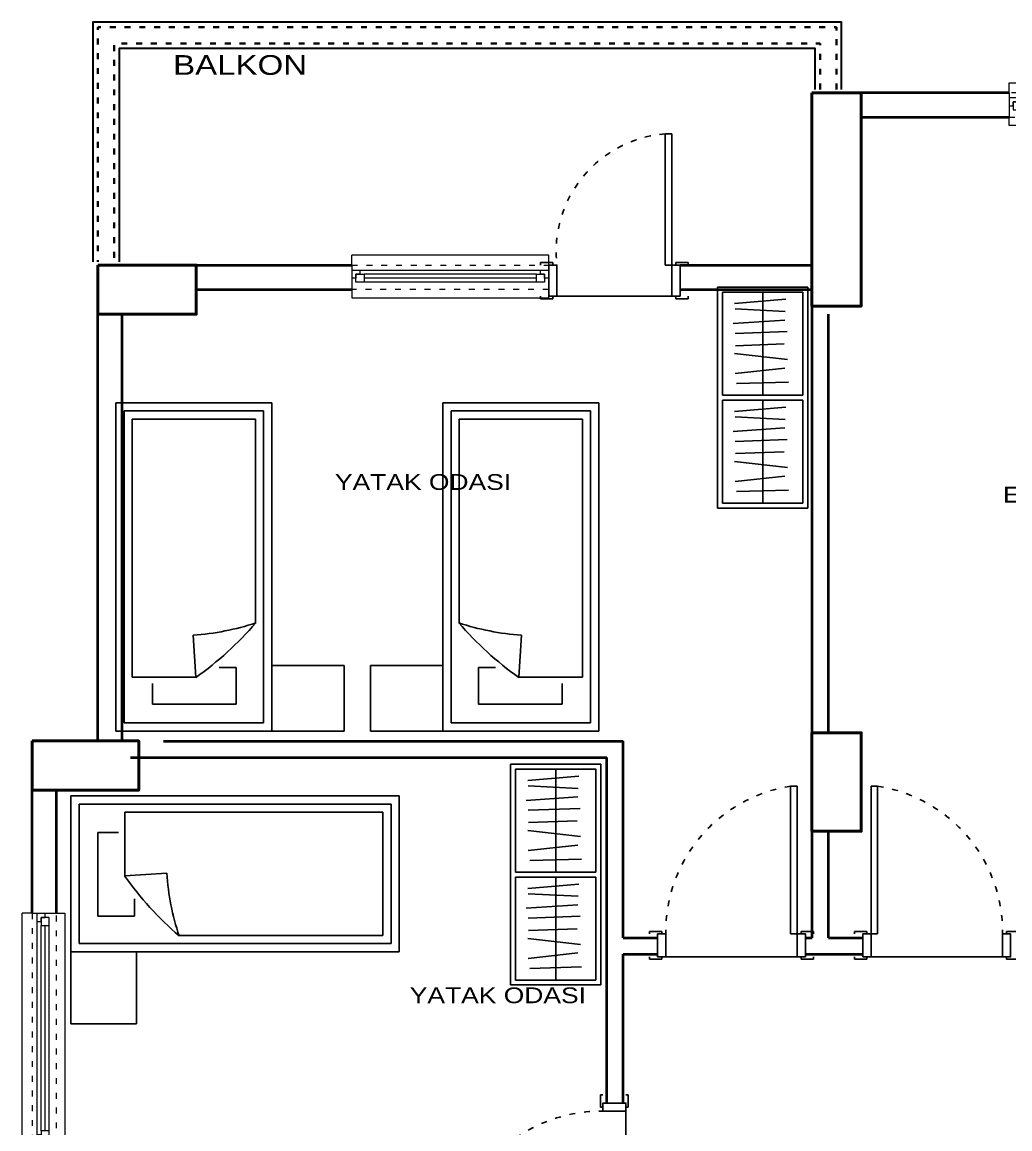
# Model space of a CAD drawing. Header units: millimetres. Extents: x 505988 to 508607, y 4596729 to 4598439.
# Drawn here: x 505988 to 506589, y 4597678 to 4598352 of the extents above; entities that cross this region are included whole.
import ezdxf

# ---------------------------------------------------------------- set-up
doc = ezdxf.new("R2010")
doc.units = ezdxf.units.MM
doc.linetypes.add('ACAD_ISO03W100', pattern=[30, 12, -18])
doc.layers.add('7_TEFRİŞ', color=183, linetype='Continuous')
for name, color, linetype, lineweight in [('duvar_40', 7, 'Continuous', 40), ('KAPI-PEN', 155, 'Continuous', 18), ('KOLON', 40, 'Continuous', 50), ('MERD_30', 41, 'Continuous', 30), ('Pencere', 150, 'Continuous', 25), ('TEFRIS', 127, 'Continuous', 35), ('yazı', 255, 'Continuous', 20)]:
    doc.layers.add(name, color=color, linetype=linetype, lineweight=lineweight)
doc.styles.add('2', font='Arial')

# ---------------------------------------------------------------- blocks, each defined once
blk = doc.blocks.new('*U2')
at = {"layer": 'KAPI-PEN', "color": 134, "linetype": 'Continuous', "lineweight": 18}
for p, q in [((0, 7.50857), (0, 13.50857)), ((0, 13.50857), (140, 13.50857)), ((140, 7.50857), (140, 13.50857)), ((5, 4.470625), (0, 4.470625)), ((2.5, -0.529375), (2.5, 1.970625)), ((2.5, 1.970625), (5, 1.970625)), ((7.5, 1.970625), (2.5, 1.970625)), ((2.5, 1.970625), (2.5, -3.029375)), ((5, 1.970625), (5, 4.470625)), ((135, 4.470625), (5, 4.470625)), ((7.5, -3.029375), (7.5, 1.970625)), ((7.5, 1.970625), (132.5, 1.970625)), ((137.5, 1.970625), (132.5, 1.970625)), ((132.5, 1.970625), (132.5, -3.029375)), ((140, 4.470625), (135, 4.470625)), ((135, 4.470625), (135, 1.970625)), ((135, 1.970625), (137.5, 1.970625)), ((137.5, 1.970625), (137.5, -0.529375)), ((137.5, -3.029375), (137.5, 1.970625)), ((0, -0.529375), (2.5, -0.529375)), ((2.5, -3.029375), (7.5, -3.029375)), ((7.5, -0.529375), (132.5, -0.529375)), ((7.5, -3.029375), (132.5, -3.029375)), ((132.5, -3.029375), (137.5, -3.029375)), ((137.5, -0.529375), (140, -0.529375)), ((0, -12.5), (0, -7.5)), ((140, -12.5), (0, -12.5)), ((140, -7.5), (140, -12.5))]:
    blk.add_line(p, q, dxfattribs=at)
at = {"layer": 'KAPI-PEN', "ltscale": 0.2}
for p, q in [((0, 7.5), (0, -7.5)), ((140, 7.5), (140, -7.5)), ((0, -7.5), (0, -7.5))]:
    blk.add_line(p, q, dxfattribs=at)
at = {"layer": 'KAPI-PEN', "color": 134, "linetype": 'ACAD_ISO03W100', "lineweight": 18, "ltscale": 0.3}
for p, q in [((140, 7.5), (0, 7.5)), ((0, -7.5), (140, -7.5))]:
    blk.add_line(p, q, dxfattribs=at)
blk = doc.blocks.new('*U4')
at = {"layer": 'Pencere', "lineweight": 25, "ltscale": 5}
for p, q in [((-9, 7), (-9, 97)), ((-5, 97), (-9, 97)), ((-5, 7), (-5, 97)), ((-95, 7), (-95, 8.5)), ((-95, 8.5), (-87.5, 8.5)), ((-87.5, 8.5), (-87.5, 7)), ((-5, 7), (-9, 7)), ((-2.5, 7), (-2.5, 8.5)), ((-2.5, 8.5), (5, 8.5)), ((5, 8.5), (5, 7)), ((-95, -7), (-95, -8.5)), ((-95, -8.5), (-87.5, -8.5)), ((-87.5, -8.5), (-87.5, -7)), ((-5, -7), (-85, -7)), ((-2.5, -7), (-2.5, -8.5)), ((-2.5, -8.5), (5, -8.5)), ((5, -8.5), (5, -7))]:
    blk.add_line(p, q, dxfattribs=at)
at = {"layer": 'Pencere', "lineweight": 25, "ltscale": 5, "flags": 128}
for points in [[(-85, -7), (-85, 7), (-90, 7), (-90, -7), (-85, -7)], [(0, -7), (0, 7), (-5, 7), (-5, -7), (0, -7)]]:
    blk.add_lwpolyline(points, dxfattribs=at)
at = {"layer": 'Pencere', "linetype": 'ACAD_ISO03W100', "lineweight": 25, "ltscale": 0.3}
blk.add_arc((4.725012, 8.321101), 89.734737, 98.797976, 180.843556, dxfattribs=at)
blk = doc.blocks.new('ş_şlç')
at = {"layer": '7_TEFRİŞ'}
for p, q in [((21135.504659, 4622.500132), (21135.504659, 4671.361955)), ((21138.504659, 4622.500132), (21138.504659, 4671.361955)), ((21079.625899, 4663.988775), (21077.022749, 4632.796034)), ((21082.923196, 4663.642181), (21084.48506, 4633.315913)), ((21089.691358, 4633.489198), (21091.773865, 4664.855247)), ((21097.84788, 4663.642181), (21096.63309, 4632.102847)), ((21104.268969, 4633.835792), (21105.310191, 4663.468896)), ((21110.169415, 4663.988775), (21113.813786, 4631.756276)), ((21119.020085, 4633.489198), (21122.317445, 4663.642181)), ((21128.391397, 4662.775731), (21127.52368, 4631.236397)), ((21145.381169, 4663.988775), (21142.77802, 4632.796034)), ((21148.678466, 4663.642181), (21150.24033, 4633.315913)), ((21155.446629, 4633.489198), (21157.529135, 4664.855247)), ((21163.60315, 4663.642181), (21162.38836, 4632.102847)), ((21170.024239, 4633.835792), (21171.065461, 4663.468896)), ((21175.924685, 4663.988775), (21179.569056, 4631.756276)), ((21184.775355, 4633.489198), (21188.072715, 4663.642181)), ((21194.146667, 4662.775731), (21193.27895, 4631.236397)), ((21072.749389, 4646.931044), (21135.504659, 4646.931044)), ((21138.504659, 4646.931044), (21201.25993, 4646.931044))]:
    blk.add_line(p, q, dxfattribs=at)
at = {"layer": '7_TEFRİŞ', "flags": 128}
blk.add_lwpolyline([(21204.25993, 4674.361955), (21069.749389, 4674.361955), (21069.749389, 4619.500132), (21204.25993, 4619.500132)], close=True, dxfattribs=at)
for points in [[(21135.504659, 4671.361955), (21072.749389, 4671.361955), (21072.749389, 4622.500132), (21135.504659, 4622.500132)], [(21138.504659, 4622.500132), (21201.25993, 4622.500132), (21201.25993, 4671.361955), (21138.504659, 4671.361955)]]:
    blk.add_lwpolyline(points, dxfattribs=at)
blk = doc.blocks.new('SDFGHBN')
at = {"layer": '7_TEFRİŞ'}
for p, q in [((-32633.090557, 12667.401737), (-32538.090557, 12667.401737)), ((-32633.090557, 12667.401737), (-32633.090557, 12467.401737)), ((-32538.090557, 12667.401737), (-32538.090557, 12467.401737)), ((-32628.090557, 12662.401737), (-32543.090557, 12662.401737)), ((-32628.090557, 12662.401737), (-32628.090557, 12472.401737)), ((-32543.090557, 12662.401737), (-32543.090557, 12472.401737)), ((-32610.85332, 12650.976614), (-32610.85332, 12638.422958)), ((-32610.85332, 12650.976614), (-32559.776861, 12650.976614)), ((-32559.776861, 12650.976614), (-32559.776861, 12633.585323)), ((-32623.090557, 12634.586847), (-32584.392945, 12634.586847)), ((-32623.090557, 12634.586847), (-32623.090557, 12477.401737)), ((-32584.392945, 12634.586847), (-32586.006498, 12608.941307)), ((-32559.776861, 12633.585323), (-32559.776861, 12628.754395)), ((-32565.577859, 12628.754395), (-32570.280653, 12628.754395)), ((-32559.776861, 12628.754395), (-32565.577859, 12628.754395)), ((-32548.090557, 12601.576792), (-32548.090557, 12477.401737)), ((-32623.090557, 12477.401737), (-32548.090557, 12477.401737)), ((-32628.090557, 12472.401737), (-32543.090557, 12472.401737)), ((-32633.090557, 12467.401737), (-32538.090557, 12467.401737))]:
    blk.add_line(p, q, dxfattribs=at)
at = {"layer": '7_TEFRİŞ', "flags": 128}
for points in [[(-32494.090557, 12667.401737), (-32538.090557, 12667.401737), (-32538.090557, 12627.401737), (-32494.090557, 12627.401737)], [(-32494.090557, 12627.401737), (-32494.090557, 12667.401737)]]:
    blk.add_lwpolyline(points, dxfattribs=at)
at = {"layer": '7_TEFRİŞ'}
for centre, radius, start, end in [((-32708.185898, 12462.338837), 212.330365, 40.942586, 54.336731), ((-32595.432575, 12459.124793), 150.112753, 71.499005, 86.399839)]:
    blk.add_arc(centre, radius, start, end, dxfattribs=at)
blk = doc.blocks.new('*U9')
at = {"layer": 'Pencere', "lineweight": 25, "ltscale": 5}
for p, q in [((-9, 7), (-9, 86.899937)), ((-5, 86.899937), (-9, 86.899937)), ((-5, 7), (-5, 86.899937)), ((-85, 7), (-85, 8.5)), ((-85, 8.5), (-77.5, 8.5)), ((-77.5, 8.5), (-77.5, 7)), ((-5, 7), (-9, 7)), ((-2.5, 7), (-2.5, 8.5)), ((-2.5, 8.5), (5, 8.5)), ((5, 8.5), (5, 7)), ((-85, -12), (-85, -13.5)), ((-77.5, -13.5), (-77.5, -12)), ((-5, -12), (-75, -12)), ((-2.5, -12), (-2.5, -13.5)), ((5, -13.5), (5, -12)), ((-85, -13.5), (-77.5, -13.5)), ((-2.5, -13.5), (5, -13.5))]:
    blk.add_line(p, q, dxfattribs=at)
at = {"layer": 'Pencere', "lineweight": 25, "ltscale": 5, "flags": 128}
for points in [[(-75, -12), (-75, 7), (-80, 7), (-80, -12), (-75, -12)], [(0, -12), (0, 7), (-5, 7), (-5, -12), (0, -12)]]:
    blk.add_lwpolyline(points, dxfattribs=at)
at = {"layer": 'Pencere', "linetype": 'ACAD_ISO03W100', "lineweight": 25, "ltscale": 0.3}
blk.add_arc((-3.520318, 15.164474), 71.944448, 94.36819, 186.516136, dxfattribs=at)
blk = doc.blocks.new('*U36')
at = {"layer": 'KAPI-PEN', "color": 134, "linetype": 'Continuous', "lineweight": 18}
for p, q in [((0, 7.50857), (0, 13.50857)), ((0, 13.50857), (120, 13.50857)), ((120, 7.50857), (120, 13.50857)), ((5, 4.470625), (0, 4.470625)), ((2.5, -0.529375), (2.5, 1.970625)), ((2.5, 1.970625), (5, 1.970625)), ((7.5, 1.970625), (2.5, 1.970625)), ((2.5, 1.970625), (2.5, -3.029375)), ((5, 1.970625), (5, 4.470625)), ((115, 4.470625), (5, 4.470625)), ((7.5, -3.029375), (7.5, 1.970625)), ((7.5, 1.970625), (112.5, 1.970625)), ((117.5, 1.970625), (112.5, 1.970625)), ((112.5, 1.970625), (112.5, -3.029375)), ((120, 4.470625), (115, 4.470625)), ((115, 4.470625), (115, 1.970625)), ((115, 1.970625), (117.5, 1.970625)), ((117.5, 1.970625), (117.5, -0.529375)), ((117.5, -3.029375), (117.5, 1.970625)), ((0, -0.529375), (2.5, -0.529375)), ((2.5, -3.029375), (7.5, -3.029375)), ((7.5, -0.529375), (112.5, -0.529375)), ((7.5, -3.029375), (112.5, -3.029375)), ((112.5, -3.029375), (117.5, -3.029375)), ((117.5, -0.529375), (120, -0.529375)), ((0, -12.5), (0, -7.5)), ((120, -12.5), (0, -12.5)), ((120, -7.5), (120, -12.5))]:
    blk.add_line(p, q, dxfattribs=at)
at = {"layer": 'KAPI-PEN', "ltscale": 0.2}
for p, q in [((0, 7.5), (0, -7.5)), ((120, 7.5), (120, -7.5)), ((0, -7.5), (0, -7.5))]:
    blk.add_line(p, q, dxfattribs=at)
at = {"layer": 'KAPI-PEN', "color": 134, "linetype": 'ACAD_ISO03W100', "lineweight": 18, "ltscale": 0.3}
for p, q in [((120, 7.5), (0, 7.5)), ((0, -7.5), (120, -7.5))]:
    blk.add_line(p, q, dxfattribs=at)
blk = doc.blocks.new('6')
at = {"layer": 'KOLON'}
blk.add_blockref('*U9', (506388.65785, 4598197.360568), dxfattribs=at)
at = {"layer": 'Pencere', "xscale": -1}
blk.add_blockref('*U36', (506308.65785, 4598196.860568), dxfattribs=at)

msp = doc.modelspace()

# ---------------------------------------------------------------- linework, layer by layer
at = {"layer": 'duvar_40'}
for p, q in [((506468.982489, 4598204.360568), (506468.982489, 4598309.360568)), ((506588.982489, 4598309.360568), (506483.982489, 4598309.360568)), ((506498.982489, 4598294.360568), (506588.982489, 4598294.360568)), ((506093.982191, 4598204.360568), (506188.65785, 4598204.360568)), ((506388.65785, 4598204.360568), (506468.982489, 4598204.360568)), ((506093.982339, 4598189.360568), (506188.65785, 4598189.360568)), ((506388.65785, 4598189.360568), (506468.982489, 4598189.360568)), ((506468.982489, 4597919.360679), (506468.982489, 4598179.360629)), ((506033.982489, 4597914.260654), (506033.982489, 4598174.360572)), ((506048.982489, 4597914.260768), (506048.982489, 4598174.360572)), ((506478.982489, 4597919.360679), (506478.982489, 4598174.360507)), ((506073.98215, 4597914.260654), (506353.982489, 4597914.260654)), ((506353.982489, 4597794.360568), (506353.982489, 4597914.260654)), ((506053.982611, 4597904.260654), (506343.982489, 4597904.260654)), ((506343.982489, 4597693.75576), (506343.982489, 4597904.260654)), ((505993.982489, 4597809.360681), (505993.982489, 4597884.360793)), ((506008.982489, 4597809.360681), (506008.982489, 4597884.360793)), ((506468.982489, 4597794.360629), (506468.982489, 4597859.360854)), ((506478.982489, 4597794.360629), (506478.982489, 4597859.360854)), ((506353.982489, 4597794.360568), (506374.959806, 4597794.360568)), ((506464.959806, 4597794.360568), (506468.982489, 4597794.360629)), ((506478.982489, 4597794.360629), (506499.96129, 4597794.360568)), ((506353.982489, 4597784.360568), (506374.959806, 4597784.360568)), ((506353.982489, 4597693.75576), (506353.982489, 4597784.360568)), ((506464.959806, 4597784.360568), (506499.96129, 4597784.360568))]:
    msp.add_line(p, q, dxfattribs=at)
at = {"layer": 'KOLON', "flags": 128}
for points in [[(506468.982172, 4598309.360621), (506498.982233, 4598309.360621), (506498.982233, 4598179.360507), (506468.982172, 4598179.360507)], [(506033.982218, 4598204.360484), (506093.982191, 4598204.360484), (506093.982191, 4598174.360572), (506033.982218, 4598174.360572)], [(506468.982172, 4597919.360618), (506498.982233, 4597919.360618), (506498.982233, 4597859.360793), (506468.982172, 4597859.360793)], [(505993.982178, 4597914.360705), (506058.98215, 4597914.360705), (506058.98215, 4597884.360793), (505993.982178, 4597884.360793)]]:
    msp.add_lwpolyline(points, close=True, dxfattribs=at)
at = {"layer": 'MERD_30', "flags": 128}
for points in [[(506486.982202, 4598311.360609), (506486.982202, 4598352.360568), (506030.982489, 4598352.360568), (506030.982489, 4598206.360484)], [(506470.982202, 4598311.360617), (506470.982202, 4598336.360568), (506046.982489, 4598336.360568), (506046.982489, 4598206.360484)]]:
    msp.add_lwpolyline(points, dxfattribs=at)
at = {"layer": 'TEFRIS', "linetype": 'ACAD_ISO03W100', "ltscale": 0.3, "flags": 128}
for points in [[(506483.982202, 4598311.360609), (506483.982202, 4598349.360568), (506033.982489, 4598349.360568), (506033.982489, 4598206.360484)], [(506473.982202, 4598311.360617), (506473.982202, 4598339.360568), (506043.982489, 4598339.360568), (506043.982489, 4598206.360484)]]:
    msp.add_lwpolyline(points, dxfattribs=at)

# ---------------------------------------------------------------- block references
at = {"layer": '7_TEFRİŞ'}
msp.add_blockref('6', (0, 0), dxfattribs=at)
at = {"layer": '7_TEFRİŞ', "xscale": -1}
for name, p, rotation in [('ş_şlç', (511085.871932, 4619260.533658), 90), ('SDFGHBN', (538678.141184, 4610587.831867), 180), ('ş_şlç', (510959.833305, 4618969.94948), 90), ('SDFGHBN', (518685.063616, 4565247.830727), 90)]:
    msp.add_blockref(name, p, dxfattribs=dict(at, rotation=rotation))
at = {"layer": '7_TEFRİŞ', "rotation": 180}
msp.add_blockref('SDFGHBN', (473706.056342, 4610587.831867), dxfattribs=at)
at = {"layer": 'KOLON'}
msp.add_blockref('*U4', (506464.959806, 4597789.830914), dxfattribs=at)
at = {"layer": 'KOLON', "xscale": -1}
msp.add_blockref('*U4', (506499.96129, 4597789.830914), dxfattribs=at)
at = {"layer": 'KOLON', "xscale": -1, "rotation": 90}
msp.add_blockref('*U4', (506348.618877, 4597603.75576), dxfattribs=at)
at = {"layer": 'Pencere'}
msp.add_blockref('*U2', (506588.982489, 4598301.860568), dxfattribs=at)
at = {"layer": 'Pencere', "rotation": 90}
msp.add_blockref('*U2', (506001.482489, 4597669.360681), dxfattribs=at)

# ---------------------------------------------------------------- texts
at = {"layer": 'yazı', "style": '2', "width": 1.2}
for s, height, p in [('BALKON', 12.00017, (506079.907201, 4598320.258766)), (' YATAK ODASI', 9.600136, (506173.981178, 4598067.361018)), ('E.YATAK ODASI', 9.600136, (506585.286078, 4598059.630534)), (' YATAK ODASI', 9.600136, (506219.550939, 4597754.601295))]:
    msp.add_text(s, height=height, dxfattribs=at).set_placement(p)

doc.saveas('drawing.dxf')
